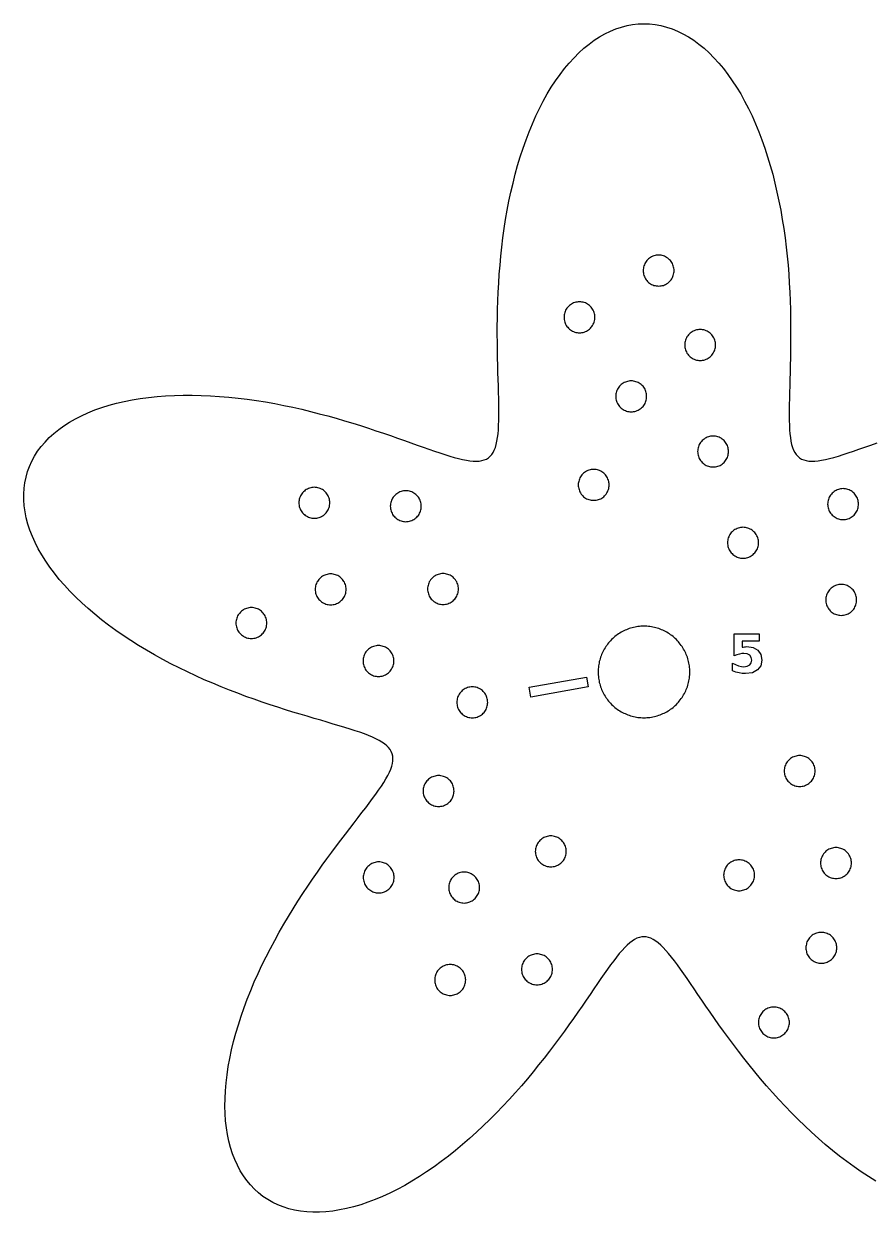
# Model space of a CAD drawing. Header units: millimetres. Extents: x 0 to 479, y 10 to 280.
# Drawn here: x 124.2 to 201.1, y 172.3 to 280 of the extents above; entities that cross this region are included whole.
import ezdxf

# ---------------------------------------------------------------- set-up
doc = ezdxf.new("R2010")
doc.units = ezdxf.units.MM
doc.layers.add('CUT', color=1, linetype='Continuous')
doc.layers.add('ENGRAVE', color=7, linetype='Continuous')

msp = doc.modelspace()

# ---------------------------------------------------------------- linework, layer by layer
at = {"layer": 'CUT'}
msp.add_lwpolyline([(201.42, 175.14), (200.75, 175.55), (200.09, 175.98), (199.43, 176.44), (198.77, 176.91), (198.12, 177.41), (197.47, 177.92), (196.83, 178.45), (196.2, 179), (195.57, 179.56), (194.96, 180.14), (194.36, 180.73), (193.76, 181.32), (193.18, 181.93), (192.61, 182.54), (192.05, 183.16), (191.5, 183.78), (190.97, 184.41), (190.44, 185.03), (189.94, 185.66), (189.44, 186.28), (188.97, 186.9), (188.5, 187.51), (188.05, 188.12), (187.61, 188.72), (187.19, 189.31), (186.78, 189.88), (186.39, 190.45), (186.01, 191), (185.64, 191.53), (185.29, 192.05), (184.95, 192.55), (184.62, 193.03), (184.3, 193.49), (184, 193.92), (183.7, 194.34), (183.42, 194.73), (183.15, 195.09), (182.88, 195.43), (182.63, 195.75), (182.38, 196.03), (182.14, 196.29), (181.91, 196.52), (181.68, 196.72), (181.46, 196.89), (181.24, 197.03), (181.03, 197.14), (180.82, 197.21), (180.61, 197.26), (180.4, 197.28), (180.19, 197.26), (179.98, 197.21), (179.76, 197.14), (179.55, 197.03), (179.33, 196.89), (179.11, 196.72), (178.88, 196.52), (178.65, 196.29), (178.41, 196.03), (178.16, 195.75), (177.91, 195.43), (177.65, 195.09), (177.37, 194.73), (177.09, 194.34), (176.8, 193.92), (176.49, 193.49), (176.18, 193.03), (175.85, 192.55), (175.51, 192.05), (175.15, 191.53), (174.79, 191), (174.41, 190.45), (174.01, 189.88), (173.6, 189.31), (173.18, 188.72), (172.74, 188.12), (172.29, 187.51), (171.83, 186.9), (171.35, 186.28), (170.85, 185.66), (170.35, 185.03), (169.83, 184.41), (169.29, 183.78), (168.75, 183.16), (168.19, 182.54), (167.61, 181.93), (167.03, 181.32), (166.44, 180.73), (165.83, 180.14), (165.22, 179.56), (164.59, 179), (163.96, 178.45), (163.32, 177.92), (162.68, 177.41), (162.02, 176.91), (161.37, 176.44), (160.7, 175.98), (160.04, 175.55), (159.37, 175.14), (158.71, 174.75), (158.04, 174.39), (157.37, 174.05), (156.7, 173.75), (156.04, 173.47), (155.38, 173.22), (154.73, 173), (154.08, 172.81), (153.44, 172.65), (152.81, 172.52), (152.19, 172.42), (151.58, 172.35), (150.98, 172.32), (150.4, 172.32), (149.83, 172.35), (149.27, 172.41), (148.73, 172.51), (148.21, 172.63), (147.7, 172.79), (147.21, 172.99), (146.75, 173.21), (146.3, 173.46), (145.87, 173.75), (145.47, 174.07), (145.09, 174.41), (144.73, 174.79), (144.4, 175.19), (144.09, 175.62), (143.81, 176.08), (143.55, 176.57), (143.32, 177.08), (143.11, 177.61), (142.93, 178.17), (142.78, 178.75), (142.65, 179.35), (142.55, 179.97), (142.48, 180.61), (142.44, 181.27), (142.42, 181.94), (142.43, 182.63), (142.46, 183.33), (142.52, 184.05), (142.61, 184.78), (142.72, 185.52), (142.86, 186.26), (143.02, 187.02), (143.2, 187.78), (143.41, 188.54), (143.64, 189.31), (143.89, 190.09), (144.16, 190.86), (144.45, 191.63), (144.76, 192.41), (145.08, 193.18), (145.43, 193.94), (145.78, 194.71), (146.15, 195.46), (146.54, 196.21), (146.93, 196.95), (147.34, 197.69), (147.76, 198.41), (148.18, 199.12), (148.61, 199.82), (149.04, 200.51), (149.48, 201.19), (149.92, 201.85), (150.36, 202.5), (150.8, 203.13), (151.24, 203.75), (151.67, 204.35), (152.1, 204.93), (152.52, 205.5), (152.94, 206.04), (153.34, 206.58), (153.74, 207.09), (154.12, 207.59), (154.49, 208.07), (154.84, 208.53), (155.18, 208.97), (155.5, 209.39), (155.81, 209.8), (156.09, 210.19), (156.35, 210.56), (156.6, 210.92), (156.82, 211.26), (157.01, 211.58), (157.18, 211.89), (157.33, 212.18), (157.45, 212.46), (157.54, 212.72), (157.61, 212.97), (157.64, 213.21), (157.65, 213.43), (157.63, 213.65), (157.58, 213.85), (157.5, 214.05), (157.39, 214.23), (157.25, 214.41), (157.08, 214.58), (156.88, 214.75), (156.65, 214.9), (156.39, 215.06), (156.1, 215.21), (155.78, 215.36), (155.44, 215.5), (155.06, 215.65), (154.65, 215.8), (154.22, 215.94), (153.76, 216.09), (153.28, 216.24), (152.77, 216.4), (152.23, 216.55), (151.68, 216.72), (151.1, 216.89), (150.5, 217.06), (149.87, 217.25), (149.23, 217.44), (148.57, 217.64), (147.9, 217.85), (147.21, 218.07), (146.51, 218.3), (145.79, 218.54), (145.06, 218.8), (144.33, 219.06), (143.58, 219.34), (142.83, 219.63), (142.07, 219.93), (141.32, 220.24), (140.55, 220.57), (139.79, 220.91), (139.03, 221.27), (138.28, 221.63), (137.53, 222.01), (136.78, 222.41), (136.05, 222.82), (135.32, 223.23), (134.6, 223.67), (133.9, 224.11), (133.21, 224.57), (132.53, 225.03), (131.88, 225.51), (131.24, 226), (130.62, 226.5), (130.03, 227.01), (129.45, 227.52), (128.9, 228.05), (128.38, 228.58), (127.88, 229.12), (127.41, 229.66), (126.97, 230.21), (126.56, 230.76), (126.18, 231.32), (125.83, 231.87), (125.51, 232.43), (125.22, 232.99), (124.97, 233.55), (124.75, 234.11), (124.57, 234.67), (124.42, 235.22), (124.31, 235.77), (124.24, 236.31), (124.2, 236.85), (124.19, 237.38), (124.22, 237.91), (124.29, 238.42), (124.4, 238.92), (124.54, 239.42), (124.71, 239.9), (124.93, 240.37), (125.17, 240.82), (125.45, 241.26), (125.77, 241.69), (126.12, 242.1), (126.5, 242.5), (126.91, 242.88), (127.36, 243.24), (127.83, 243.58), (128.33, 243.9), (128.87, 244.21), (129.43, 244.49), (130.01, 244.76), (130.62, 245.01), (131.26, 245.23), (131.92, 245.44), (132.6, 245.62), (133.3, 245.78), (134.02, 245.93), (134.75, 246.05), (135.51, 246.15), (136.27, 246.23), (137.05, 246.29), (137.85, 246.33), (138.65, 246.35), (139.46, 246.35), (140.28, 246.33), (141.11, 246.3), (141.94, 246.24), (142.77, 246.17), (143.61, 246.08), (144.44, 245.98), (145.27, 245.86), (146.11, 245.73), (146.93, 245.58), (147.76, 245.42), (148.57, 245.25), (149.38, 245.07), (150.18, 244.87), (150.97, 244.67), (151.75, 244.47), (152.51, 244.25), (153.26, 244.03), (154, 243.81), (154.72, 243.59), (155.43, 243.36), (156.11, 243.13), (156.78, 242.9), (157.43, 242.68), (158.06, 242.46), (158.68, 242.24), (159.27, 242.03), (159.84, 241.83), (160.38, 241.63), (160.91, 241.45), (161.41, 241.27), (161.89, 241.11), (162.35, 240.96), (162.79, 240.82), (163.2, 240.7), (163.59, 240.6), (163.96, 240.51), (164.3, 240.45), (164.63, 240.4), (164.93, 240.37), (165.21, 240.36), (165.46, 240.38), (165.7, 240.42), (165.92, 240.48), (166.12, 240.56), (166.3, 240.67), (166.46, 240.81), (166.6, 240.97), (166.72, 241.16), (166.83, 241.37), (166.93, 241.61), (167.01, 241.88), (167.07, 242.18), (167.13, 242.5), (167.17, 242.85), (167.2, 243.22), (167.22, 243.63), (167.24, 244.06), (167.24, 244.51), (167.24, 245), (167.24, 245.5), (167.23, 246.04), (167.21, 246.59), (167.2, 247.18), (167.18, 247.78), (167.16, 248.41), (167.14, 249.05), (167.13, 249.72), (167.11, 250.41), (167.11, 251.12), (167.1, 251.84), (167.1, 252.58), (167.11, 253.34), (167.13, 254.11), (167.15, 254.89), (167.19, 255.68), (167.23, 256.49), (167.28, 257.3), (167.35, 258.12), (167.42, 258.94), (167.51, 259.77), (167.61, 260.6), (167.73, 261.44), (167.86, 262.27), (168.01, 263.1), (168.16, 263.93), (168.34, 264.75), (168.53, 265.56), (168.73, 266.37), (168.95, 267.16), (169.19, 267.95), (169.44, 268.72), (169.71, 269.48), (169.99, 270.22), (170.29, 270.94), (170.6, 271.65), (170.93, 272.33), (171.27, 273), (171.63, 273.64), (172, 274.25), (172.39, 274.84), (172.79, 275.4), (173.2, 275.94), (173.62, 276.44), (174.06, 276.92), (174.5, 277.36), (174.96, 277.78), (175.42, 278.16), (175.89, 278.5), (176.37, 278.81), (176.86, 279.09), (177.35, 279.33), (177.85, 279.53), (178.36, 279.7), (178.86, 279.83), (179.37, 279.92), (179.88, 279.98), (180.4, 280), (180.91, 279.98), (181.42, 279.92), (181.93, 279.83), (182.44, 279.7), (182.94, 279.53), (183.44, 279.33), (183.93, 279.09), (184.42, 278.81), (184.9, 278.5), (185.37, 278.16), (185.84, 277.78), (186.29, 277.36), (186.74, 276.92), (187.17, 276.44), (187.59, 275.94), (188, 275.4), (188.4, 274.84), (188.79, 274.25), (189.16, 273.64), (189.52, 273), (189.86, 272.33), (190.19, 271.65), (190.5, 270.94), (190.8, 270.22), (191.08, 269.48), (191.35, 268.72), (191.6, 267.95), (191.84, 267.16), (192.06, 266.37), (192.27, 265.56), (192.45, 264.75), (192.63, 263.93), (192.79, 263.1), (192.93, 262.27), (193.06, 261.44), (193.18, 260.6), (193.28, 259.77), (193.37, 258.94), (193.45, 258.12), (193.51, 257.3), (193.56, 256.49), (193.61, 255.68), (193.64, 254.89), (193.66, 254.11), (193.68, 253.34), (193.69, 252.58), (193.69, 251.84), (193.69, 251.12), (193.68, 250.41), (193.67, 249.72), (193.65, 249.05), (193.63, 248.41), (193.62, 247.78), (193.6, 247.18), (193.58, 246.59), (193.57, 246.04), (193.56, 245.5), (193.55, 245), (193.55, 244.51), (193.55, 244.06), (193.57, 243.63), (193.59, 243.22), (193.62, 242.85), (193.66, 242.5), (193.72, 242.18), (193.78, 241.88), (193.86, 241.61), (193.96, 241.37), (194.07, 241.16), (194.19, 240.97), (194.34, 240.81), (194.5, 240.67), (194.68, 240.56), (194.87, 240.48), (195.09, 240.42), (195.33, 240.38), (195.59, 240.36), (195.87, 240.37), (196.17, 240.4), (196.49, 240.45), (196.84, 240.51), (197.2, 240.6), (197.59, 240.7), (198.01, 240.82), (198.44, 240.96), (198.9, 241.11), (199.38, 241.27), (199.88, 241.45), (200.41, 241.63), (200.96, 241.83), (201.53, 242.03)], dxfattribs=at)
for points in [[(183.05, 257.2), (183.08, 257.31), (183.11, 257.42), (183.12, 257.53), (183.12, 257.63), (183.12, 257.74), (183.11, 257.85), (183.08, 257.96), (183.05, 258.07), (183.02, 258.17), (182.97, 258.27), (182.92, 258.37), (182.86, 258.46), (182.79, 258.54), (182.71, 258.62), (182.63, 258.7), (182.55, 258.77), (182.45, 258.83), (182.36, 258.88), (182.26, 258.93), (182.16, 258.97), (182.05, 259), (181.94, 259.02), (181.83, 259.03), (181.72, 259.03), (181.61, 259.03), (181.5, 259.02), (181.4, 259), (181.29, 258.97), (181.19, 258.93), (181.09, 258.88), (180.99, 258.83), (180.9, 258.77), (180.81, 258.7), (180.73, 258.62), (180.66, 258.54), (180.59, 258.46), (180.53, 258.37), (180.48, 258.27), (180.43, 258.17), (180.39, 258.07), (180.36, 257.96), (180.34, 257.85), (180.33, 257.74), (180.32, 257.63), (180.33, 257.53), (180.34, 257.42), (180.36, 257.31), (180.39, 257.2), (180.43, 257.1), (180.48, 257), (180.53, 256.9), (180.59, 256.81), (180.66, 256.73), (180.73, 256.64), (180.81, 256.57), (180.9, 256.5), (180.99, 256.44), (181.09, 256.39), (181.19, 256.34), (181.29, 256.3), (181.4, 256.27), (181.5, 256.25), (181.61, 256.24), (181.72, 256.23), (181.83, 256.24), (181.94, 256.25), (182.05, 256.27), (182.16, 256.3), (182.26, 256.34), (182.36, 256.39), (182.45, 256.44), (182.55, 256.5), (182.63, 256.57), (182.71, 256.64), (182.79, 256.73), (182.86, 256.81), (182.92, 256.9), (182.97, 257), (183.02, 257.1), (183.05, 257.2)], [(175.88, 252.97), (175.91, 253.08), (175.93, 253.19), (175.95, 253.3), (175.95, 253.4), (175.95, 253.51), (175.93, 253.62), (175.91, 253.73), (175.88, 253.84), (175.84, 253.94), (175.8, 254.04), (175.74, 254.14), (175.68, 254.23), (175.61, 254.31), (175.54, 254.39), (175.46, 254.47), (175.37, 254.54), (175.28, 254.6), (175.19, 254.65), (175.09, 254.7), (174.98, 254.74), (174.88, 254.77), (174.77, 254.79), (174.66, 254.8), (174.55, 254.8), (174.44, 254.8), (174.33, 254.79), (174.22, 254.77), (174.12, 254.74), (174.01, 254.7), (173.91, 254.65), (173.82, 254.6), (173.73, 254.54), (173.64, 254.47), (173.56, 254.39), (173.49, 254.31), (173.42, 254.23), (173.36, 254.14), (173.3, 254.04), (173.26, 253.94), (173.22, 253.84), (173.19, 253.73), (173.17, 253.62), (173.15, 253.51), (173.15, 253.4), (173.15, 253.3), (173.17, 253.19), (173.19, 253.08), (173.22, 252.97), (173.26, 252.87), (173.3, 252.77), (173.36, 252.67), (173.42, 252.58), (173.49, 252.5), (173.56, 252.41), (173.64, 252.34), (173.73, 252.27), (173.82, 252.21), (173.91, 252.16), (174.01, 252.11), (174.12, 252.07), (174.22, 252.04), (174.33, 252.02), (174.44, 252.01), (174.55, 252), (174.66, 252.01), (174.77, 252.02), (174.88, 252.04), (174.98, 252.07), (175.09, 252.11), (175.19, 252.16), (175.28, 252.21), (175.37, 252.27), (175.46, 252.34), (175.54, 252.41), (175.61, 252.5), (175.68, 252.58), (175.74, 252.67), (175.8, 252.77), (175.84, 252.87), (175.88, 252.97)], [(186.82, 250.46), (186.85, 250.57), (186.87, 250.68), (186.88, 250.78), (186.89, 250.89), (186.88, 251), (186.87, 251.11), (186.85, 251.22), (186.82, 251.33), (186.78, 251.43), (186.74, 251.53), (186.68, 251.63), (186.62, 251.72), (186.55, 251.8), (186.48, 251.88), (186.4, 251.96), (186.31, 252.03), (186.22, 252.09), (186.12, 252.14), (186.02, 252.19), (185.92, 252.23), (185.81, 252.26), (185.71, 252.28), (185.6, 252.29), (185.49, 252.29), (185.38, 252.29), (185.27, 252.28), (185.16, 252.26), (185.06, 252.23), (184.95, 252.19), (184.85, 252.14), (184.76, 252.09), (184.67, 252.03), (184.58, 251.96), (184.5, 251.88), (184.42, 251.8), (184.36, 251.72), (184.29, 251.63), (184.24, 251.53), (184.19, 251.43), (184.16, 251.33), (184.13, 251.22), (184.11, 251.11), (184.09, 251), (184.09, 250.89), (184.09, 250.78), (184.11, 250.68), (184.13, 250.57), (184.16, 250.46), (184.19, 250.36), (184.24, 250.26), (184.29, 250.16), (184.36, 250.07), (184.42, 249.98), (184.5, 249.9), (184.58, 249.83), (184.67, 249.76), (184.76, 249.7), (184.85, 249.65), (184.95, 249.6), (185.06, 249.56), (185.16, 249.53), (185.27, 249.51), (185.38, 249.5), (185.49, 249.49), (185.6, 249.5), (185.71, 249.51), (185.81, 249.53), (185.92, 249.56), (186.02, 249.6), (186.12, 249.65), (186.22, 249.7), (186.31, 249.76), (186.4, 249.83), (186.48, 249.9), (186.55, 249.98), (186.62, 250.07), (186.68, 250.16), (186.74, 250.26), (186.78, 250.36), (186.82, 250.46)], [(180.57, 245.81), (180.6, 245.91), (180.62, 246.02), (180.64, 246.13), (180.64, 246.24), (180.64, 246.35), (180.62, 246.46), (180.6, 246.57), (180.57, 246.67), (180.54, 246.78), (180.49, 246.88), (180.44, 246.97), (180.37, 247.06), (180.31, 247.15), (180.23, 247.23), (180.15, 247.3), (180.06, 247.37), (179.97, 247.43), (179.88, 247.49), (179.78, 247.53), (179.67, 247.57), (179.57, 247.6), (179.46, 247.62), (179.35, 247.64), (179.24, 247.64), (179.13, 247.64), (179.02, 247.62), (178.91, 247.6), (178.81, 247.57), (178.71, 247.53), (178.61, 247.49), (178.51, 247.43), (178.42, 247.37), (178.33, 247.3), (178.25, 247.23), (178.18, 247.15), (178.11, 247.06), (178.05, 246.97), (177.99, 246.88), (177.95, 246.78), (177.91, 246.67), (177.88, 246.57), (177.86, 246.46), (177.85, 246.35), (177.84, 246.24), (177.85, 246.13), (177.86, 246.02), (177.88, 245.91), (177.91, 245.81), (177.95, 245.7), (177.99, 245.6), (178.05, 245.51), (178.11, 245.42), (178.18, 245.33), (178.25, 245.25), (178.33, 245.18), (178.42, 245.11), (178.51, 245.05), (178.61, 244.99), (178.71, 244.95), (178.81, 244.91), (178.91, 244.88), (179.02, 244.86), (179.13, 244.84), (179.24, 244.84), (179.35, 244.84), (179.46, 244.86), (179.57, 244.88), (179.67, 244.91), (179.78, 244.95), (179.88, 244.99), (179.97, 245.05), (180.06, 245.11), (180.15, 245.18), (180.23, 245.25), (180.31, 245.33), (180.37, 245.42), (180.44, 245.51), (180.49, 245.6), (180.54, 245.7), (180.57, 245.81)], [(187.99, 240.81), (188.02, 240.92), (188.04, 241.02), (188.06, 241.13), (188.06, 241.24), (188.06, 241.35), (188.04, 241.46), (188.02, 241.57), (187.99, 241.67), (187.96, 241.78), (187.91, 241.88), (187.86, 241.97), (187.79, 242.06), (187.73, 242.15), (187.65, 242.23), (187.57, 242.31), (187.48, 242.37), (187.39, 242.44), (187.3, 242.49), (187.2, 242.54), (187.09, 242.57), (186.99, 242.6), (186.88, 242.62), (186.77, 242.64), (186.66, 242.64), (186.55, 242.64), (186.44, 242.62), (186.33, 242.6), (186.23, 242.57), (186.13, 242.54), (186.03, 242.49), (185.93, 242.44), (185.84, 242.37), (185.75, 242.31), (185.67, 242.23), (185.6, 242.15), (185.53, 242.06), (185.47, 241.97), (185.41, 241.88), (185.37, 241.78), (185.33, 241.67), (185.3, 241.57), (185.28, 241.46), (185.27, 241.35), (185.26, 241.24), (185.27, 241.13), (185.28, 241.02), (185.3, 240.92), (185.33, 240.81), (185.37, 240.71), (185.41, 240.61), (185.47, 240.51), (185.53, 240.42), (185.6, 240.33), (185.67, 240.25), (185.75, 240.18), (185.84, 240.11), (185.93, 240.05), (186.03, 239.99), (186.13, 239.95), (186.23, 239.91), (186.33, 239.88), (186.44, 239.86), (186.55, 239.85), (186.66, 239.84), (186.77, 239.85), (186.88, 239.86), (186.99, 239.88), (187.09, 239.91), (187.2, 239.95), (187.3, 239.99), (187.39, 240.05), (187.48, 240.11), (187.57, 240.18), (187.65, 240.25), (187.73, 240.33), (187.79, 240.42), (187.86, 240.51), (187.91, 240.61), (187.96, 240.71), (187.99, 240.81)], [(177.17, 237.79), (177.2, 237.89), (177.22, 238), (177.24, 238.11), (177.24, 238.22), (177.24, 238.33), (177.22, 238.44), (177.2, 238.54), (177.17, 238.65), (177.13, 238.75), (177.09, 238.85), (177.03, 238.95), (176.97, 239.04), (176.9, 239.13), (176.83, 239.21), (176.75, 239.28), (176.66, 239.35), (176.57, 239.41), (176.48, 239.47), (176.38, 239.51), (176.27, 239.55), (176.17, 239.58), (176.06, 239.6), (175.95, 239.61), (175.84, 239.62), (175.73, 239.61), (175.62, 239.6), (175.51, 239.58), (175.41, 239.55), (175.3, 239.51), (175.2, 239.47), (175.11, 239.41), (175.02, 239.35), (174.93, 239.28), (174.85, 239.21), (174.77, 239.13), (174.71, 239.04), (174.65, 238.95), (174.59, 238.85), (174.55, 238.75), (174.51, 238.65), (174.48, 238.54), (174.46, 238.44), (174.44, 238.33), (174.44, 238.22), (174.44, 238.11), (174.46, 238), (174.48, 237.89), (174.51, 237.79), (174.55, 237.68), (174.59, 237.58), (174.65, 237.49), (174.71, 237.39), (174.77, 237.31), (174.85, 237.23), (174.93, 237.15), (175.02, 237.09), (175.11, 237.02), (175.2, 236.97), (175.3, 236.92), (175.41, 236.89), (175.51, 236.86), (175.62, 236.84), (175.73, 236.82), (175.84, 236.82), (175.95, 236.82), (176.06, 236.84), (176.17, 236.86), (176.27, 236.89), (176.38, 236.92), (176.48, 236.97), (176.57, 237.02), (176.66, 237.09), (176.75, 237.15), (176.83, 237.23), (176.9, 237.31), (176.97, 237.39), (177.03, 237.49), (177.09, 237.58), (177.13, 237.68), (177.17, 237.79)], [(151.86, 236.16), (151.89, 236.27), (151.91, 236.38), (151.92, 236.49), (151.93, 236.6), (151.92, 236.71), (151.91, 236.81), (151.89, 236.92), (151.86, 237.03), (151.82, 237.13), (151.77, 237.23), (151.72, 237.33), (151.66, 237.42), (151.59, 237.5), (151.52, 237.59), (151.44, 237.66), (151.35, 237.73), (151.26, 237.79), (151.16, 237.84), (151.06, 237.89), (150.96, 237.93), (150.85, 237.96), (150.75, 237.98), (150.64, 237.99), (150.53, 238), (150.42, 237.99), (150.31, 237.98), (150.2, 237.96), (150.09, 237.93), (149.99, 237.89), (149.89, 237.84), (149.79, 237.79), (149.7, 237.73), (149.62, 237.66), (149.54, 237.59), (149.46, 237.5), (149.39, 237.42), (149.33, 237.33), (149.28, 237.23), (149.23, 237.13), (149.19, 237.03), (149.16, 236.92), (149.14, 236.81), (149.13, 236.71), (149.13, 236.6), (149.13, 236.49), (149.14, 236.38), (149.16, 236.27), (149.19, 236.16), (149.23, 236.06), (149.28, 235.96), (149.33, 235.86), (149.39, 235.77), (149.46, 235.69), (149.54, 235.61), (149.62, 235.53), (149.7, 235.46), (149.79, 235.4), (149.89, 235.35), (149.99, 235.3), (150.09, 235.26), (150.2, 235.23), (150.31, 235.21), (150.42, 235.2), (150.53, 235.2), (150.64, 235.2), (150.75, 235.21), (150.85, 235.23), (150.96, 235.26), (151.06, 235.3), (151.16, 235.35), (151.26, 235.4), (151.35, 235.46), (151.44, 235.53), (151.52, 235.61), (151.59, 235.69), (151.66, 235.77), (151.72, 235.86), (151.77, 235.96), (151.82, 236.06), (151.86, 236.16)], [(160.15, 235.85), (160.18, 235.96), (160.2, 236.06), (160.21, 236.17), (160.21, 236.28), (160.21, 236.39), (160.2, 236.5), (160.18, 236.61), (160.15, 236.72), (160.11, 236.82), (160.06, 236.92), (160.01, 237.01), (159.95, 237.11), (159.88, 237.19), (159.8, 237.27), (159.72, 237.35), (159.64, 237.42), (159.55, 237.48), (159.45, 237.53), (159.35, 237.58), (159.25, 237.61), (159.14, 237.64), (159.03, 237.67), (158.92, 237.68), (158.81, 237.68), (158.7, 237.68), (158.59, 237.67), (158.49, 237.64), (158.38, 237.61), (158.28, 237.58), (158.18, 237.53), (158.08, 237.48), (157.99, 237.42), (157.9, 237.35), (157.82, 237.27), (157.75, 237.19), (157.68, 237.11), (157.62, 237.01), (157.57, 236.92), (157.52, 236.82), (157.48, 236.72), (157.45, 236.61), (157.43, 236.5), (157.42, 236.39), (157.41, 236.28), (157.42, 236.17), (157.43, 236.06), (157.45, 235.96), (157.48, 235.85), (157.52, 235.75), (157.57, 235.65), (157.62, 235.55), (157.68, 235.46), (157.75, 235.37), (157.82, 235.29), (157.9, 235.22), (157.99, 235.15), (158.08, 235.09), (158.18, 235.04), (158.28, 234.99), (158.38, 234.95), (158.49, 234.92), (158.59, 234.9), (158.7, 234.89), (158.81, 234.88), (158.92, 234.89), (159.03, 234.9), (159.14, 234.92), (159.25, 234.95), (159.35, 234.99), (159.45, 235.04), (159.55, 235.09), (159.64, 235.15), (159.72, 235.22), (159.8, 235.29), (159.88, 235.37), (159.95, 235.46), (160.01, 235.55), (160.06, 235.65), (160.11, 235.75), (160.15, 235.85)], [(199.77, 236.04), (199.8, 236.15), (199.82, 236.26), (199.84, 236.37), (199.84, 236.48), (199.84, 236.59), (199.82, 236.69), (199.8, 236.8), (199.77, 236.91), (199.74, 237.01), (199.69, 237.11), (199.64, 237.21), (199.57, 237.3), (199.51, 237.38), (199.43, 237.47), (199.35, 237.54), (199.26, 237.61), (199.17, 237.67), (199.08, 237.72), (198.98, 237.77), (198.87, 237.81), (198.77, 237.84), (198.66, 237.86), (198.55, 237.87), (198.44, 237.88), (198.33, 237.87), (198.22, 237.86), (198.12, 237.84), (198.01, 237.81), (197.91, 237.77), (197.81, 237.72), (197.71, 237.67), (197.62, 237.61), (197.53, 237.54), (197.45, 237.47), (197.38, 237.38), (197.31, 237.3), (197.25, 237.21), (197.19, 237.11), (197.15, 237.01), (197.11, 236.91), (197.08, 236.8), (197.06, 236.69), (197.05, 236.59), (197.04, 236.48), (197.05, 236.37), (197.06, 236.26), (197.08, 236.15), (197.11, 236.04), (197.15, 235.94), (197.19, 235.84), (197.25, 235.74), (197.31, 235.65), (197.38, 235.57), (197.45, 235.49), (197.53, 235.41), (197.62, 235.34), (197.71, 235.28), (197.81, 235.23), (197.91, 235.18), (198.01, 235.14), (198.12, 235.11), (198.22, 235.09), (198.33, 235.08), (198.44, 235.08), (198.55, 235.08), (198.66, 235.09), (198.77, 235.11), (198.87, 235.14), (198.98, 235.18), (199.08, 235.23), (199.17, 235.28), (199.26, 235.34), (199.35, 235.41), (199.43, 235.49), (199.51, 235.57), (199.57, 235.65), (199.64, 235.74), (199.69, 235.84), (199.74, 235.94), (199.77, 236.04)], [(190.71, 232.54), (190.74, 232.65), (190.76, 232.76), (190.77, 232.87), (190.77, 232.98), (190.77, 233.09), (190.76, 233.2), (190.74, 233.3), (190.71, 233.41), (190.67, 233.51), (190.62, 233.61), (190.57, 233.71), (190.51, 233.8), (190.44, 233.89), (190.36, 233.97), (190.28, 234.04), (190.2, 234.11), (190.11, 234.17), (190.01, 234.22), (189.91, 234.27), (189.81, 234.31), (189.7, 234.34), (189.59, 234.36), (189.48, 234.37), (189.37, 234.38), (189.26, 234.37), (189.15, 234.36), (189.05, 234.34), (188.94, 234.31), (188.84, 234.27), (188.74, 234.22), (188.64, 234.17), (188.55, 234.11), (188.46, 234.04), (188.38, 233.97), (188.31, 233.89), (188.24, 233.8), (188.18, 233.71), (188.13, 233.61), (188.08, 233.51), (188.04, 233.41), (188.01, 233.3), (187.99, 233.2), (187.98, 233.09), (187.97, 232.98), (187.98, 232.87), (187.99, 232.76), (188.01, 232.65), (188.04, 232.54), (188.08, 232.44), (188.13, 232.34), (188.18, 232.24), (188.24, 232.15), (188.31, 232.07), (188.38, 231.99), (188.46, 231.91), (188.55, 231.84), (188.64, 231.78), (188.74, 231.73), (188.84, 231.68), (188.94, 231.64), (189.05, 231.61), (189.15, 231.59), (189.26, 231.58), (189.37, 231.58), (189.48, 231.58), (189.59, 231.59), (189.7, 231.61), (189.81, 231.64), (189.91, 231.68), (190.01, 231.73), (190.11, 231.78), (190.2, 231.84), (190.28, 231.91), (190.36, 231.99), (190.44, 232.07), (190.51, 232.15), (190.57, 232.24), (190.62, 232.34), (190.67, 232.44), (190.71, 232.54)], [(153.34, 228.32), (153.37, 228.42), (153.39, 228.53), (153.4, 228.64), (153.4, 228.75), (153.4, 228.86), (153.39, 228.97), (153.37, 229.08), (153.34, 229.18), (153.3, 229.29), (153.25, 229.39), (153.2, 229.48), (153.14, 229.57), (153.07, 229.66), (152.99, 229.74), (152.91, 229.82), (152.83, 229.88), (152.74, 229.94), (152.64, 230), (152.54, 230.04), (152.44, 230.08), (152.33, 230.11), (152.22, 230.13), (152.11, 230.15), (152, 230.15), (151.9, 230.15), (151.79, 230.13), (151.68, 230.11), (151.57, 230.08), (151.47, 230.04), (151.37, 230), (151.27, 229.94), (151.18, 229.88), (151.1, 229.82), (151.02, 229.74), (150.94, 229.66), (150.87, 229.57), (150.81, 229.48), (150.76, 229.39), (150.71, 229.29), (150.67, 229.18), (150.64, 229.08), (150.62, 228.97), (150.61, 228.86), (150.6, 228.75), (150.61, 228.64), (150.62, 228.53), (150.64, 228.42), (150.67, 228.32), (150.71, 228.21), (150.76, 228.11), (150.81, 228.02), (150.87, 227.93), (150.94, 227.84), (151.02, 227.76), (151.1, 227.69), (151.18, 227.62), (151.27, 227.56), (151.37, 227.5), (151.47, 227.46), (151.57, 227.42), (151.68, 227.39), (151.79, 227.37), (151.9, 227.35), (152, 227.35), (152.11, 227.35), (152.22, 227.37), (152.33, 227.39), (152.44, 227.42), (152.54, 227.46), (152.64, 227.5), (152.74, 227.56), (152.83, 227.62), (152.91, 227.69), (152.99, 227.76), (153.07, 227.84), (153.14, 227.93), (153.2, 228.02), (153.25, 228.11), (153.3, 228.21), (153.34, 228.32)], [(163.52, 228.35), (163.55, 228.46), (163.57, 228.56), (163.58, 228.67), (163.59, 228.78), (163.58, 228.89), (163.57, 229), (163.55, 229.11), (163.52, 229.22), (163.48, 229.32), (163.43, 229.42), (163.38, 229.51), (163.32, 229.61), (163.25, 229.69), (163.18, 229.77), (163.1, 229.85), (163.01, 229.92), (162.92, 229.98), (162.82, 230.03), (162.72, 230.08), (162.62, 230.11), (162.51, 230.14), (162.41, 230.17), (162.3, 230.18), (162.19, 230.18), (162.08, 230.18), (161.97, 230.17), (161.86, 230.14), (161.75, 230.11), (161.65, 230.08), (161.55, 230.03), (161.46, 229.98), (161.36, 229.92), (161.28, 229.85), (161.2, 229.77), (161.12, 229.69), (161.05, 229.61), (160.99, 229.51), (160.94, 229.42), (160.89, 229.32), (160.86, 229.22), (160.83, 229.11), (160.8, 229), (160.79, 228.89), (160.79, 228.78), (160.79, 228.67), (160.8, 228.56), (160.83, 228.46), (160.86, 228.35), (160.89, 228.25), (160.94, 228.15), (160.99, 228.05), (161.05, 227.96), (161.12, 227.87), (161.2, 227.79), (161.28, 227.72), (161.36, 227.65), (161.46, 227.59), (161.55, 227.54), (161.65, 227.49), (161.75, 227.45), (161.86, 227.42), (161.97, 227.4), (162.08, 227.39), (162.19, 227.38), (162.3, 227.39), (162.41, 227.4), (162.51, 227.42), (162.62, 227.45), (162.72, 227.49), (162.82, 227.54), (162.92, 227.59), (163.01, 227.65), (163.1, 227.72), (163.18, 227.79), (163.25, 227.87), (163.32, 227.96), (163.38, 228.05), (163.43, 228.15), (163.48, 228.25), (163.52, 228.35)], [(199.6, 227.36), (199.63, 227.47), (199.66, 227.58), (199.67, 227.69), (199.67, 227.79), (199.67, 227.9), (199.66, 228.01), (199.63, 228.12), (199.6, 228.23), (199.57, 228.33), (199.52, 228.43), (199.47, 228.53), (199.41, 228.62), (199.34, 228.7), (199.26, 228.78), (199.18, 228.86), (199.1, 228.93), (199, 228.99), (198.91, 229.04), (198.81, 229.09), (198.71, 229.13), (198.6, 229.16), (198.49, 229.18), (198.38, 229.19), (198.27, 229.19), (198.16, 229.19), (198.05, 229.18), (197.95, 229.16), (197.84, 229.13), (197.74, 229.09), (197.64, 229.04), (197.54, 228.99), (197.45, 228.93), (197.36, 228.86), (197.28, 228.78), (197.21, 228.7), (197.14, 228.62), (197.08, 228.53), (197.03, 228.43), (196.98, 228.33), (196.94, 228.23), (196.91, 228.12), (196.89, 228.01), (196.88, 227.9), (196.87, 227.79), (196.88, 227.69), (196.89, 227.58), (196.91, 227.47), (196.94, 227.36), (196.98, 227.26), (197.03, 227.16), (197.08, 227.06), (197.14, 226.97), (197.21, 226.89), (197.28, 226.81), (197.36, 226.73), (197.45, 226.66), (197.54, 226.6), (197.64, 226.55), (197.74, 226.5), (197.84, 226.46), (197.95, 226.43), (198.05, 226.41), (198.16, 226.4), (198.27, 226.39), (198.38, 226.4), (198.49, 226.41), (198.6, 226.43), (198.71, 226.46), (198.81, 226.5), (198.91, 226.55), (199, 226.6), (199.1, 226.66), (199.18, 226.73), (199.26, 226.81), (199.34, 226.89), (199.41, 226.97), (199.47, 227.06), (199.52, 227.16), (199.57, 227.26), (199.6, 227.36)], [(146.15, 225.27), (146.18, 225.37), (146.2, 225.48), (146.22, 225.59), (146.22, 225.7), (146.22, 225.81), (146.2, 225.92), (146.18, 226.03), (146.15, 226.13), (146.11, 226.24), (146.07, 226.34), (146.01, 226.43), (145.95, 226.52), (145.88, 226.61), (145.81, 226.69), (145.73, 226.77), (145.64, 226.83), (145.55, 226.89), (145.46, 226.95), (145.36, 226.99), (145.25, 227.03), (145.15, 227.06), (145.04, 227.08), (144.93, 227.1), (144.82, 227.1), (144.71, 227.1), (144.6, 227.08), (144.49, 227.06), (144.39, 227.03), (144.28, 226.99), (144.18, 226.95), (144.09, 226.89), (144, 226.83), (143.91, 226.77), (143.83, 226.69), (143.76, 226.61), (143.69, 226.52), (143.63, 226.43), (143.57, 226.34), (143.53, 226.24), (143.49, 226.13), (143.46, 226.03), (143.44, 225.92), (143.42, 225.81), (143.42, 225.7), (143.42, 225.59), (143.44, 225.48), (143.46, 225.37), (143.49, 225.27), (143.53, 225.16), (143.57, 225.06), (143.63, 224.97), (143.69, 224.88), (143.76, 224.79), (143.83, 224.71), (143.91, 224.64), (144, 224.57), (144.09, 224.51), (144.18, 224.45), (144.28, 224.41), (144.39, 224.37), (144.49, 224.34), (144.6, 224.32), (144.71, 224.3), (144.82, 224.3), (144.93, 224.3), (145.04, 224.32), (145.15, 224.34), (145.25, 224.37), (145.36, 224.41), (145.46, 224.45), (145.55, 224.51), (145.64, 224.57), (145.73, 224.64), (145.81, 224.71), (145.88, 224.79), (145.95, 224.88), (146.01, 224.97), (146.07, 225.06), (146.11, 225.16), (146.15, 225.27)], [(184.54, 221.54), (184.53, 221.67), (184.51, 221.81), (184.49, 221.94), (184.47, 222.08), (184.44, 222.21), (184.4, 222.34), (184.37, 222.47), (184.33, 222.6), (184.28, 222.73), (184.23, 222.85), (184.18, 222.98), (184.12, 223.1), (184.06, 223.22), (183.99, 223.34), (183.92, 223.46), (183.85, 223.57), (183.77, 223.68), (183.69, 223.79), (183.6, 223.9), (183.52, 224), (183.43, 224.1), (183.33, 224.2), (183.23, 224.3), (183.13, 224.39), (183.03, 224.47), (182.92, 224.56), (182.81, 224.64), (182.7, 224.72), (182.59, 224.79), (182.47, 224.86), (182.35, 224.93), (182.23, 224.99), (182.11, 225.05), (181.98, 225.1), (181.86, 225.15), (181.73, 225.2), (181.6, 225.24), (181.47, 225.28), (181.34, 225.31), (181.21, 225.34), (181.07, 225.36), (180.94, 225.38), (180.8, 225.4), (180.67, 225.41), (180.53, 225.41), (180.4, 225.42), (180.26, 225.41), (180.12, 225.41), (179.99, 225.4), (179.85, 225.38), (179.72, 225.36), (179.59, 225.34), (179.45, 225.31), (179.32, 225.28), (179.19, 225.24), (179.06, 225.2), (178.93, 225.15), (178.81, 225.1), (178.68, 225.05), (178.56, 224.99), (178.44, 224.93), (178.32, 224.86), (178.2, 224.79), (178.09, 224.72), (177.98, 224.64), (177.87, 224.56), (177.76, 224.47), (177.66, 224.39), (177.56, 224.3), (177.46, 224.2), (177.37, 224.1), (177.28, 224), (177.19, 223.9), (177.1, 223.79), (177.02, 223.68), (176.95, 223.57), (176.87, 223.46), (176.8, 223.34), (176.74, 223.22), (176.67, 223.1), (176.62, 222.98), (176.56, 222.85), (176.51, 222.73), (176.47, 222.6), (176.43, 222.47), (176.39, 222.34), (176.35, 222.21), (176.33, 222.08), (176.3, 221.94), (176.28, 221.81), (176.27, 221.67), (176.26, 221.54), (176.25, 221.4), (176.25, 221.27), (176.25, 221.13), (176.26, 221), (176.27, 220.86), (176.28, 220.72), (176.3, 220.59), (176.33, 220.46), (176.35, 220.32), (176.39, 220.19), (176.43, 220.06), (176.47, 219.93), (176.51, 219.8), (176.56, 219.68), (176.62, 219.55), (176.67, 219.43), (176.74, 219.31), (176.8, 219.19), (176.87, 219.08), (176.95, 218.96), (177.02, 218.85), (177.1, 218.74), (177.19, 218.63), (177.28, 218.53), (177.37, 218.43), (177.46, 218.33), (177.56, 218.24), (177.66, 218.15), (177.76, 218.06), (177.87, 217.97), (177.98, 217.89), (178.09, 217.82), (178.2, 217.74), (178.32, 217.67), (178.44, 217.61), (178.56, 217.54), (178.68, 217.49), (178.81, 217.43), (178.93, 217.38), (179.06, 217.34), (179.19, 217.3), (179.32, 217.26), (179.45, 217.23), (179.59, 217.2), (179.72, 217.17), (179.85, 217.15), (179.99, 217.14), (180.12, 217.13), (180.26, 217.12), (180.4, 217.12), (180.53, 217.12), (180.67, 217.13), (180.8, 217.14), (180.94, 217.15), (181.07, 217.17), (181.21, 217.2), (181.34, 217.23), (181.47, 217.26), (181.6, 217.3), (181.73, 217.34), (181.86, 217.38), (181.98, 217.43), (182.11, 217.49), (182.23, 217.54), (182.35, 217.61), (182.47, 217.67), (182.59, 217.74), (182.7, 217.82), (182.81, 217.89), (182.92, 217.97), (183.03, 218.06), (183.13, 218.15), (183.23, 218.24), (183.33, 218.33), (183.43, 218.43), (183.52, 218.53), (183.6, 218.63), (183.69, 218.74), (183.77, 218.85), (183.85, 218.96), (183.92, 219.08), (183.99, 219.19), (184.06, 219.31), (184.12, 219.43), (184.18, 219.55), (184.23, 219.68), (184.28, 219.8), (184.33, 219.93), (184.37, 220.06), (184.4, 220.19), (184.44, 220.32), (184.47, 220.46), (184.49, 220.59), (184.51, 220.72), (184.53, 220.86), (184.54, 221), (184.54, 221.13), (184.55, 221.27), (184.54, 221.4), (184.54, 221.54)], [(157.67, 221.83), (157.7, 221.93), (157.72, 222.04), (157.73, 222.15), (157.74, 222.26), (157.73, 222.37), (157.72, 222.48), (157.7, 222.59), (157.67, 222.69), (157.63, 222.8), (157.58, 222.9), (157.53, 222.99), (157.47, 223.08), (157.4, 223.17), (157.33, 223.25), (157.25, 223.33), (157.16, 223.39), (157.07, 223.46), (156.97, 223.51), (156.87, 223.56), (156.77, 223.59), (156.66, 223.62), (156.56, 223.64), (156.45, 223.66), (156.34, 223.66), (156.23, 223.66), (156.12, 223.64), (156.01, 223.62), (155.9, 223.59), (155.8, 223.56), (155.7, 223.51), (155.61, 223.46), (155.51, 223.39), (155.43, 223.33), (155.35, 223.25), (155.27, 223.17), (155.2, 223.08), (155.14, 222.99), (155.09, 222.9), (155.04, 222.8), (155.01, 222.69), (154.98, 222.59), (154.95, 222.48), (154.94, 222.37), (154.94, 222.26), (154.94, 222.15), (154.95, 222.04), (154.98, 221.93), (155.01, 221.83), (155.04, 221.73), (155.09, 221.63), (155.14, 221.53), (155.2, 221.44), (155.27, 221.35), (155.35, 221.27), (155.43, 221.2), (155.51, 221.13), (155.61, 221.07), (155.7, 221.01), (155.8, 220.97), (155.9, 220.93), (156.01, 220.9), (156.12, 220.88), (156.23, 220.87), (156.34, 220.86), (156.45, 220.87), (156.56, 220.88), (156.66, 220.9), (156.77, 220.93), (156.87, 220.97), (156.97, 221.01), (157.07, 221.07), (157.16, 221.13), (157.25, 221.2), (157.33, 221.27), (157.4, 221.35), (157.47, 221.44), (157.53, 221.53), (157.58, 221.63), (157.63, 221.73), (157.67, 221.83)], [(166.17, 218.08), (166.2, 218.19), (166.22, 218.3), (166.23, 218.4), (166.24, 218.51), (166.23, 218.62), (166.22, 218.73), (166.2, 218.84), (166.17, 218.95), (166.13, 219.05), (166.09, 219.15), (166.03, 219.25), (165.97, 219.34), (165.9, 219.42), (165.83, 219.5), (165.75, 219.58), (165.66, 219.65), (165.57, 219.71), (165.47, 219.76), (165.37, 219.81), (165.27, 219.85), (165.16, 219.88), (165.06, 219.9), (164.95, 219.91), (164.84, 219.91), (164.73, 219.91), (164.62, 219.9), (164.51, 219.88), (164.41, 219.85), (164.3, 219.81), (164.2, 219.76), (164.11, 219.71), (164.01, 219.65), (163.93, 219.58), (163.85, 219.5), (163.77, 219.42), (163.71, 219.34), (163.64, 219.25), (163.59, 219.15), (163.54, 219.05), (163.51, 218.95), (163.48, 218.84), (163.46, 218.73), (163.44, 218.62), (163.44, 218.51), (163.44, 218.4), (163.46, 218.3), (163.48, 218.19), (163.51, 218.08), (163.54, 217.98), (163.59, 217.88), (163.64, 217.78), (163.71, 217.69), (163.77, 217.61), (163.85, 217.52), (163.93, 217.45), (164.01, 217.38), (164.11, 217.32), (164.2, 217.27), (164.3, 217.22), (164.41, 217.18), (164.51, 217.15), (164.62, 217.13), (164.73, 217.12), (164.84, 217.11), (164.95, 217.12), (165.06, 217.13), (165.16, 217.15), (165.27, 217.18), (165.37, 217.22), (165.47, 217.27), (165.57, 217.32), (165.66, 217.38), (165.75, 217.45), (165.83, 217.52), (165.9, 217.61), (165.97, 217.69), (166.03, 217.78), (166.09, 217.88), (166.13, 217.98), (166.17, 218.08)], [(195.84, 211.86), (195.87, 211.97), (195.89, 212.07), (195.9, 212.18), (195.9, 212.29), (195.9, 212.4), (195.89, 212.51), (195.87, 212.62), (195.84, 212.72), (195.8, 212.83), (195.75, 212.93), (195.7, 213.02), (195.64, 213.12), (195.57, 213.2), (195.49, 213.28), (195.41, 213.36), (195.33, 213.42), (195.24, 213.49), (195.14, 213.54), (195.04, 213.59), (194.94, 213.62), (194.83, 213.65), (194.72, 213.67), (194.61, 213.69), (194.5, 213.69), (194.39, 213.69), (194.29, 213.67), (194.18, 213.65), (194.07, 213.62), (193.97, 213.59), (193.87, 213.54), (193.77, 213.49), (193.68, 213.42), (193.6, 213.36), (193.51, 213.28), (193.44, 213.2), (193.37, 213.12), (193.31, 213.02), (193.26, 212.93), (193.21, 212.83), (193.17, 212.72), (193.14, 212.62), (193.12, 212.51), (193.11, 212.4), (193.1, 212.29), (193.11, 212.18), (193.12, 212.07), (193.14, 211.97), (193.17, 211.86), (193.21, 211.76), (193.26, 211.66), (193.31, 211.56), (193.37, 211.47), (193.44, 211.38), (193.51, 211.3), (193.6, 211.23), (193.68, 211.16), (193.77, 211.1), (193.87, 211.04), (193.97, 211), (194.07, 210.96), (194.18, 210.93), (194.29, 210.91), (194.39, 210.9), (194.5, 210.89), (194.61, 210.9), (194.72, 210.91), (194.83, 210.93), (194.94, 210.96), (195.04, 211), (195.14, 211.04), (195.24, 211.1), (195.33, 211.16), (195.41, 211.23), (195.49, 211.3), (195.57, 211.38), (195.64, 211.47), (195.7, 211.56), (195.75, 211.66), (195.8, 211.76), (195.84, 211.86)], [(163.12, 210.05), (163.15, 210.15), (163.17, 210.26), (163.18, 210.37), (163.19, 210.48), (163.18, 210.59), (163.17, 210.7), (163.15, 210.81), (163.12, 210.91), (163.08, 211.02), (163.03, 211.12), (162.98, 211.21), (162.92, 211.3), (162.85, 211.39), (162.78, 211.47), (162.69, 211.55), (162.61, 211.61), (162.52, 211.68), (162.42, 211.73), (162.32, 211.77), (162.22, 211.81), (162.11, 211.84), (162, 211.86), (161.9, 211.88), (161.79, 211.88), (161.68, 211.88), (161.57, 211.86), (161.46, 211.84), (161.35, 211.81), (161.25, 211.77), (161.15, 211.73), (161.05, 211.68), (160.96, 211.61), (160.88, 211.55), (160.8, 211.47), (160.72, 211.39), (160.65, 211.3), (160.59, 211.21), (160.54, 211.12), (160.49, 211.02), (160.45, 210.91), (160.42, 210.81), (160.4, 210.7), (160.39, 210.59), (160.39, 210.48), (160.39, 210.37), (160.4, 210.26), (160.42, 210.15), (160.45, 210.05), (160.49, 209.95), (160.54, 209.85), (160.59, 209.75), (160.65, 209.66), (160.72, 209.57), (160.8, 209.49), (160.88, 209.42), (160.96, 209.35), (161.05, 209.29), (161.15, 209.23), (161.25, 209.19), (161.35, 209.15), (161.46, 209.12), (161.57, 209.1), (161.68, 209.09), (161.79, 209.08), (161.9, 209.09), (162, 209.1), (162.11, 209.12), (162.22, 209.15), (162.32, 209.19), (162.42, 209.23), (162.52, 209.29), (162.61, 209.35), (162.69, 209.42), (162.78, 209.49), (162.85, 209.57), (162.92, 209.66), (162.98, 209.75), (163.03, 209.85), (163.08, 209.95), (163.12, 210.05)], [(173.28, 204.58), (173.31, 204.68), (173.34, 204.79), (173.35, 204.9), (173.35, 205.01), (173.35, 205.12), (173.34, 205.23), (173.31, 205.34), (173.28, 205.44), (173.25, 205.55), (173.2, 205.65), (173.15, 205.74), (173.09, 205.83), (173.02, 205.92), (172.94, 206), (172.86, 206.07), (172.78, 206.14), (172.68, 206.2), (172.59, 206.26), (172.49, 206.3), (172.39, 206.34), (172.28, 206.37), (172.17, 206.39), (172.06, 206.41), (171.95, 206.41), (171.84, 206.41), (171.73, 206.39), (171.63, 206.37), (171.52, 206.34), (171.42, 206.3), (171.32, 206.26), (171.22, 206.2), (171.13, 206.14), (171.04, 206.07), (170.96, 206), (170.89, 205.92), (170.82, 205.83), (170.76, 205.74), (170.71, 205.65), (170.66, 205.55), (170.62, 205.44), (170.59, 205.34), (170.57, 205.23), (170.56, 205.12), (170.55, 205.01), (170.56, 204.9), (170.57, 204.79), (170.59, 204.68), (170.62, 204.58), (170.66, 204.47), (170.71, 204.37), (170.76, 204.28), (170.82, 204.19), (170.89, 204.1), (170.96, 204.02), (171.04, 203.95), (171.13, 203.88), (171.22, 203.82), (171.32, 203.76), (171.42, 203.72), (171.52, 203.68), (171.63, 203.65), (171.73, 203.63), (171.84, 203.61), (171.95, 203.61), (172.06, 203.61), (172.17, 203.63), (172.28, 203.65), (172.39, 203.68), (172.49, 203.72), (172.59, 203.76), (172.68, 203.82), (172.78, 203.88), (172.86, 203.95), (172.94, 204.02), (173.02, 204.1), (173.09, 204.19), (173.15, 204.28), (173.2, 204.37), (173.25, 204.47), (173.28, 204.58)], [(199.13, 203.52), (199.16, 203.63), (199.18, 203.73), (199.19, 203.84), (199.2, 203.95), (199.19, 204.06), (199.18, 204.17), (199.16, 204.28), (199.13, 204.38), (199.09, 204.49), (199.04, 204.59), (198.99, 204.68), (198.93, 204.78), (198.86, 204.86), (198.79, 204.94), (198.7, 205.02), (198.62, 205.08), (198.53, 205.15), (198.43, 205.2), (198.33, 205.25), (198.23, 205.28), (198.12, 205.31), (198.01, 205.33), (197.91, 205.35), (197.8, 205.35), (197.69, 205.35), (197.58, 205.33), (197.47, 205.31), (197.36, 205.28), (197.26, 205.25), (197.16, 205.2), (197.06, 205.15), (196.97, 205.08), (196.89, 205.02), (196.81, 204.94), (196.73, 204.86), (196.66, 204.78), (196.6, 204.68), (196.55, 204.59), (196.5, 204.49), (196.46, 204.38), (196.43, 204.28), (196.41, 204.17), (196.4, 204.06), (196.4, 203.95), (196.4, 203.84), (196.41, 203.73), (196.43, 203.63), (196.46, 203.52), (196.5, 203.42), (196.55, 203.32), (196.6, 203.22), (196.66, 203.13), (196.73, 203.04), (196.81, 202.96), (196.89, 202.89), (196.97, 202.82), (197.06, 202.76), (197.16, 202.7), (197.26, 202.66), (197.36, 202.62), (197.47, 202.59), (197.58, 202.57), (197.69, 202.56), (197.8, 202.55), (197.91, 202.56), (198.01, 202.57), (198.12, 202.59), (198.23, 202.62), (198.33, 202.66), (198.43, 202.7), (198.53, 202.76), (198.62, 202.82), (198.7, 202.89), (198.79, 202.96), (198.86, 203.04), (198.93, 203.13), (198.99, 203.22), (199.04, 203.32), (199.09, 203.42), (199.13, 203.52)], [(157.69, 202.22), (157.72, 202.32), (157.74, 202.43), (157.75, 202.54), (157.76, 202.65), (157.75, 202.76), (157.74, 202.87), (157.72, 202.98), (157.69, 203.08), (157.65, 203.19), (157.61, 203.29), (157.55, 203.38), (157.49, 203.47), (157.42, 203.56), (157.35, 203.64), (157.27, 203.71), (157.18, 203.78), (157.09, 203.84), (156.99, 203.9), (156.89, 203.94), (156.79, 203.98), (156.69, 204.01), (156.58, 204.03), (156.47, 204.05), (156.36, 204.05), (156.25, 204.05), (156.14, 204.03), (156.03, 204.01), (155.93, 203.98), (155.82, 203.94), (155.72, 203.9), (155.63, 203.84), (155.54, 203.78), (155.45, 203.71), (155.37, 203.64), (155.29, 203.56), (155.23, 203.47), (155.16, 203.38), (155.11, 203.29), (155.06, 203.19), (155.03, 203.08), (155, 202.98), (154.98, 202.87), (154.96, 202.76), (154.96, 202.65), (154.96, 202.54), (154.98, 202.43), (155, 202.32), (155.03, 202.22), (155.06, 202.11), (155.11, 202.01), (155.16, 201.92), (155.23, 201.83), (155.29, 201.74), (155.37, 201.66), (155.45, 201.59), (155.54, 201.52), (155.63, 201.46), (155.72, 201.4), (155.82, 201.36), (155.93, 201.32), (156.03, 201.29), (156.14, 201.27), (156.25, 201.25), (156.36, 201.25), (156.47, 201.25), (156.58, 201.27), (156.69, 201.29), (156.79, 201.32), (156.89, 201.36), (156.99, 201.4), (157.09, 201.46), (157.18, 201.52), (157.27, 201.59), (157.35, 201.66), (157.42, 201.74), (157.49, 201.83), (157.55, 201.92), (157.61, 202.01), (157.65, 202.11), (157.69, 202.22)], [(190.35, 202.42), (190.38, 202.52), (190.4, 202.63), (190.41, 202.74), (190.41, 202.85), (190.41, 202.96), (190.4, 203.07), (190.38, 203.18), (190.35, 203.28), (190.31, 203.39), (190.26, 203.49), (190.21, 203.58), (190.15, 203.67), (190.08, 203.76), (190, 203.84), (189.92, 203.92), (189.84, 203.98), (189.75, 204.04), (189.65, 204.1), (189.55, 204.14), (189.45, 204.18), (189.34, 204.21), (189.23, 204.23), (189.12, 204.25), (189.01, 204.25), (188.9, 204.25), (188.8, 204.23), (188.69, 204.21), (188.58, 204.18), (188.48, 204.14), (188.38, 204.1), (188.28, 204.04), (188.19, 203.98), (188.11, 203.92), (188.02, 203.84), (187.95, 203.76), (187.88, 203.67), (187.82, 203.58), (187.77, 203.49), (187.72, 203.39), (187.68, 203.28), (187.65, 203.18), (187.63, 203.07), (187.62, 202.96), (187.61, 202.85), (187.62, 202.74), (187.63, 202.63), (187.65, 202.52), (187.68, 202.42), (187.72, 202.31), (187.77, 202.21), (187.82, 202.12), (187.88, 202.03), (187.95, 201.94), (188.02, 201.86), (188.11, 201.79), (188.19, 201.72), (188.28, 201.66), (188.38, 201.6), (188.48, 201.56), (188.58, 201.52), (188.69, 201.49), (188.8, 201.47), (188.9, 201.45), (189.01, 201.45), (189.12, 201.45), (189.23, 201.47), (189.34, 201.49), (189.45, 201.52), (189.55, 201.56), (189.65, 201.6), (189.75, 201.66), (189.84, 201.72), (189.92, 201.79), (190, 201.86), (190.08, 201.94), (190.15, 202.03), (190.21, 202.12), (190.26, 202.21), (190.31, 202.31), (190.35, 202.42)], [(165.43, 201.3), (165.46, 201.41), (165.48, 201.51), (165.49, 201.62), (165.5, 201.73), (165.49, 201.84), (165.48, 201.95), (165.46, 202.06), (165.43, 202.17), (165.39, 202.27), (165.34, 202.37), (165.29, 202.46), (165.23, 202.56), (165.16, 202.64), (165.09, 202.72), (165.01, 202.8), (164.92, 202.87), (164.83, 202.93), (164.73, 202.98), (164.63, 203.03), (164.53, 203.06), (164.42, 203.09), (164.31, 203.12), (164.21, 203.13), (164.1, 203.13), (163.99, 203.13), (163.88, 203.12), (163.77, 203.09), (163.66, 203.06), (163.56, 203.03), (163.46, 202.98), (163.36, 202.93), (163.27, 202.87), (163.19, 202.8), (163.11, 202.72), (163.03, 202.64), (162.96, 202.56), (162.9, 202.46), (162.85, 202.37), (162.8, 202.27), (162.76, 202.17), (162.73, 202.06), (162.71, 201.95), (162.7, 201.84), (162.7, 201.73), (162.7, 201.62), (162.71, 201.51), (162.73, 201.41), (162.76, 201.3), (162.8, 201.2), (162.85, 201.1), (162.9, 201), (162.96, 200.91), (163.03, 200.82), (163.11, 200.74), (163.19, 200.67), (163.27, 200.6), (163.36, 200.54), (163.46, 200.49), (163.56, 200.44), (163.66, 200.4), (163.77, 200.37), (163.88, 200.35), (163.99, 200.34), (164.1, 200.33), (164.21, 200.34), (164.31, 200.35), (164.42, 200.37), (164.53, 200.4), (164.63, 200.44), (164.73, 200.49), (164.83, 200.54), (164.92, 200.6), (165.01, 200.67), (165.09, 200.74), (165.16, 200.82), (165.23, 200.91), (165.29, 201), (165.34, 201.1), (165.39, 201.2), (165.43, 201.3)], [(197.8, 195.84), (197.83, 195.95), (197.85, 196.05), (197.86, 196.16), (197.87, 196.27), (197.86, 196.38), (197.85, 196.49), (197.83, 196.6), (197.8, 196.71), (197.76, 196.81), (197.71, 196.91), (197.66, 197), (197.6, 197.1), (197.53, 197.18), (197.46, 197.26), (197.38, 197.34), (197.29, 197.41), (197.2, 197.47), (197.1, 197.52), (197, 197.57), (196.9, 197.6), (196.79, 197.63), (196.69, 197.66), (196.58, 197.67), (196.47, 197.67), (196.36, 197.67), (196.25, 197.66), (196.14, 197.63), (196.03, 197.6), (195.93, 197.57), (195.83, 197.52), (195.74, 197.47), (195.64, 197.41), (195.56, 197.34), (195.48, 197.26), (195.4, 197.18), (195.33, 197.1), (195.27, 197), (195.22, 196.91), (195.17, 196.81), (195.14, 196.71), (195.11, 196.6), (195.08, 196.49), (195.07, 196.38), (195.07, 196.27), (195.07, 196.16), (195.08, 196.05), (195.11, 195.95), (195.14, 195.84), (195.17, 195.74), (195.22, 195.64), (195.27, 195.54), (195.33, 195.45), (195.4, 195.36), (195.48, 195.28), (195.56, 195.21), (195.64, 195.14), (195.74, 195.08), (195.83, 195.03), (195.93, 194.98), (196.03, 194.94), (196.14, 194.91), (196.25, 194.89), (196.36, 194.88), (196.47, 194.87), (196.58, 194.88), (196.69, 194.89), (196.79, 194.91), (196.9, 194.94), (197, 194.98), (197.1, 195.03), (197.2, 195.08), (197.29, 195.14), (197.38, 195.21), (197.46, 195.28), (197.53, 195.36), (197.6, 195.45), (197.66, 195.54), (197.71, 195.64), (197.76, 195.74), (197.8, 195.84)], [(172.04, 193.89), (172.07, 193.99), (172.09, 194.1), (172.1, 194.21), (172.1, 194.32), (172.1, 194.43), (172.09, 194.54), (172.07, 194.65), (172.04, 194.75), (172, 194.86), (171.95, 194.96), (171.9, 195.05), (171.84, 195.14), (171.77, 195.23), (171.69, 195.31), (171.61, 195.38), (171.53, 195.45), (171.44, 195.51), (171.34, 195.57), (171.24, 195.61), (171.14, 195.65), (171.03, 195.68), (170.92, 195.7), (170.81, 195.72), (170.7, 195.72), (170.59, 195.72), (170.49, 195.7), (170.38, 195.68), (170.27, 195.65), (170.17, 195.61), (170.07, 195.57), (169.97, 195.51), (169.88, 195.45), (169.79, 195.38), (169.71, 195.31), (169.64, 195.23), (169.57, 195.14), (169.51, 195.05), (169.46, 194.96), (169.41, 194.86), (169.37, 194.75), (169.34, 194.65), (169.32, 194.54), (169.31, 194.43), (169.3, 194.32), (169.31, 194.21), (169.32, 194.1), (169.34, 193.99), (169.37, 193.89), (169.41, 193.78), (169.46, 193.68), (169.51, 193.59), (169.57, 193.5), (169.64, 193.41), (169.71, 193.33), (169.79, 193.26), (169.88, 193.19), (169.97, 193.13), (170.07, 193.07), (170.17, 193.03), (170.27, 192.99), (170.38, 192.96), (170.49, 192.94), (170.59, 192.92), (170.7, 192.92), (170.81, 192.92), (170.92, 192.94), (171.03, 192.96), (171.14, 192.99), (171.24, 193.03), (171.34, 193.07), (171.44, 193.13), (171.53, 193.19), (171.61, 193.26), (171.69, 193.33), (171.77, 193.41), (171.84, 193.5), (171.9, 193.59), (171.95, 193.68), (172, 193.78), (172.04, 193.89)], [(164.2, 193.03), (164.22, 193.14), (164.23, 193.25), (164.24, 193.36), (164.23, 193.47), (164.22, 193.58), (164.2, 193.69), (164.17, 193.79), (164.13, 193.9), (164.08, 194), (164.03, 194.09), (163.97, 194.18), (163.9, 194.27), (163.83, 194.35), (163.74, 194.42), (163.66, 194.49), (163.57, 194.55), (163.47, 194.61), (163.37, 194.65), (163.27, 194.69), (163.16, 194.72), (163.05, 194.74), (162.95, 194.76), (162.84, 194.76), (162.73, 194.76), (162.62, 194.74), (162.51, 194.72), (162.4, 194.69), (162.3, 194.65), (162.2, 194.61), (162.1, 194.55), (162.01, 194.49), (161.93, 194.42), (161.85, 194.35), (161.77, 194.27), (161.7, 194.18), (161.64, 194.09), (161.59, 194), (161.54, 193.9), (161.5, 193.79), (161.47, 193.69), (161.45, 193.58), (161.44, 193.47), (161.44, 193.36), (161.44, 193.25), (161.45, 193.14), (161.47, 193.03), (161.5, 192.93), (161.54, 192.82), (161.59, 192.72), (161.64, 192.63), (161.7, 192.54), (161.77, 192.45), (161.85, 192.37), (161.93, 192.3), (162.01, 192.23), (162.1, 192.17), (162.2, 192.11), (162.3, 192.07), (162.4, 192.03), (162.51, 192), (162.62, 191.98), (162.73, 191.96), (162.84, 191.96), (162.95, 191.96), (163.05, 191.98), (163.16, 192), (163.27, 192.03), (163.37, 192.07), (163.47, 192.11), (163.57, 192.17), (163.66, 192.23), (163.74, 192.3), (163.83, 192.37), (163.9, 192.45), (163.97, 192.54), (164.03, 192.63), (164.08, 192.72), (164.13, 192.82), (164.17, 192.93), (164.2, 193.03)], [(193.5, 189.08), (193.53, 189.18), (193.55, 189.29), (193.57, 189.4), (193.57, 189.51), (193.57, 189.62), (193.55, 189.73), (193.53, 189.84), (193.5, 189.94), (193.46, 190.04), (193.42, 190.14), (193.36, 190.24), (193.3, 190.33), (193.23, 190.42), (193.16, 190.5), (193.08, 190.57), (192.99, 190.64), (192.9, 190.7), (192.81, 190.76), (192.71, 190.8), (192.6, 190.84), (192.5, 190.87), (192.39, 190.89), (192.28, 190.9), (192.17, 190.91), (192.06, 190.9), (191.95, 190.89), (191.84, 190.87), (191.74, 190.84), (191.63, 190.8), (191.53, 190.76), (191.44, 190.7), (191.35, 190.64), (191.26, 190.57), (191.18, 190.5), (191.11, 190.42), (191.04, 190.33), (190.98, 190.24), (190.92, 190.14), (190.88, 190.04), (190.84, 189.94), (190.81, 189.84), (190.79, 189.73), (190.77, 189.62), (190.77, 189.51), (190.77, 189.4), (190.79, 189.29), (190.81, 189.18), (190.84, 189.08), (190.88, 188.97), (190.92, 188.87), (190.98, 188.78), (191.04, 188.69), (191.11, 188.6), (191.18, 188.52), (191.26, 188.44), (191.35, 188.38), (191.44, 188.32), (191.53, 188.26), (191.63, 188.22), (191.74, 188.18), (191.84, 188.15), (191.95, 188.13), (192.06, 188.11), (192.17, 188.11), (192.28, 188.11), (192.39, 188.13), (192.5, 188.15), (192.6, 188.18), (192.71, 188.22), (192.81, 188.26), (192.9, 188.32), (192.99, 188.38), (193.08, 188.44), (193.16, 188.52), (193.23, 188.6), (193.3, 188.69), (193.36, 188.78), (193.42, 188.87), (193.46, 188.97), (193.5, 189.08)]]:
    msp.add_lwpolyline(points, close=True, dxfattribs=at)
at = {"layer": 'ENGRAVE'}
for points in [[(190.83, 224.05), (189.29, 224.05), (189.29, 223.51), (189.39, 223.53), (189.5, 223.55), (189.6, 223.56), (189.72, 223.57), (190.29, 223.48), (190.72, 223.24), (190.99, 222.86), (191.08, 222.34), (190.98, 221.83), (190.69, 221.45), (190.22, 221.2), (189.6, 221.12), (189.3, 221.14), (189.01, 221.18), (188.71, 221.25), (188.42, 221.36), (188.42, 222.07), (188.7, 221.93), (188.97, 221.82), (189.22, 221.76), (189.46, 221.74), (189.75, 221.78), (189.98, 221.9), (190.12, 222.09), (190.17, 222.34), (190.12, 222.59), (189.98, 222.78), (189.75, 222.9), (189.46, 222.94), (189.26, 222.93), (189.04, 222.89), (188.81, 222.83), (188.56, 222.73), (188.56, 224.72), (190.83, 224.72), (190.83, 224.05)], [(169.98, 219.88), (175.2, 220.8), (175.35, 219.92), (170.14, 218.99), (169.98, 219.88)]]:
    msp.add_lwpolyline(points, close=True, dxfattribs=at)

doc.saveas('drawing.dxf')
